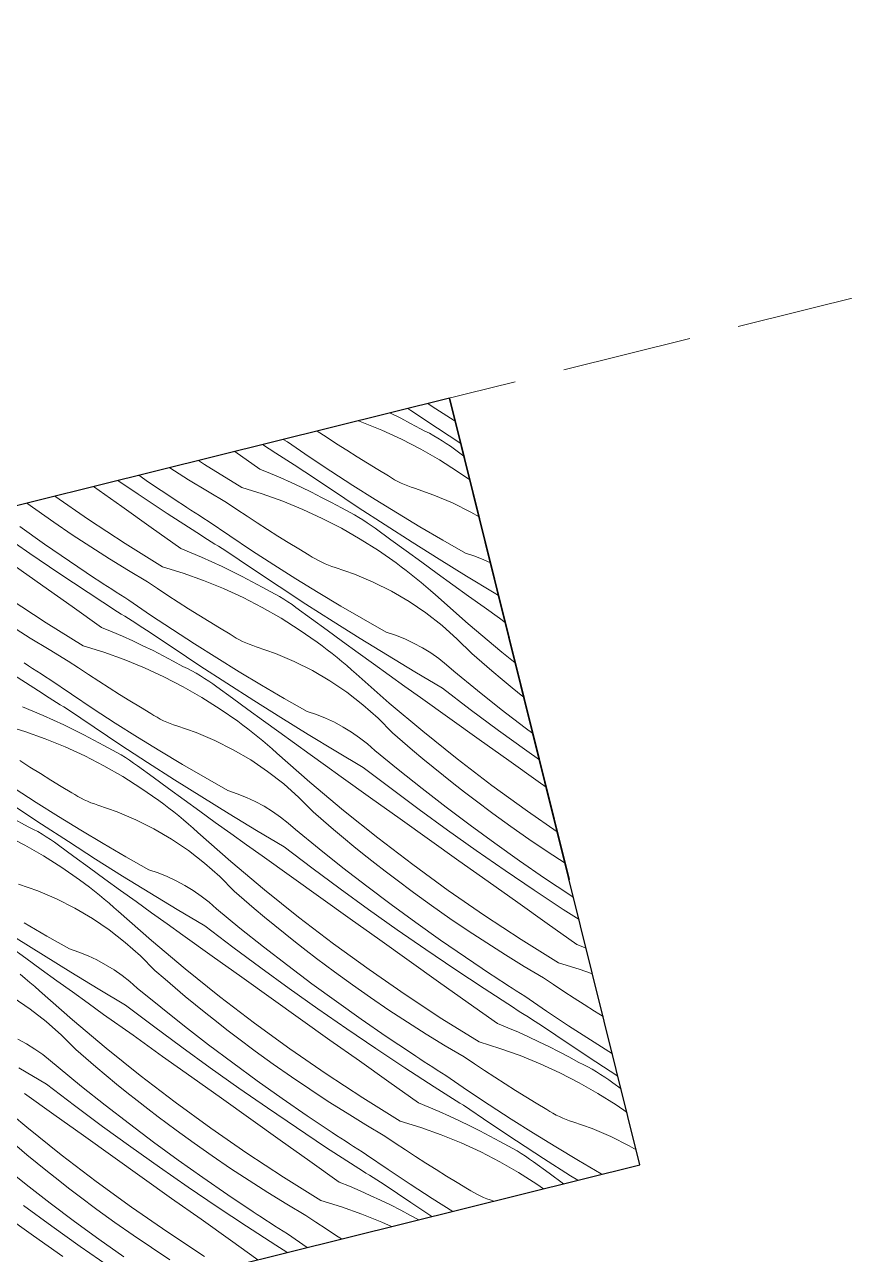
# Model space of a CAD drawing. Header units: millimetres. Extents: x -6376 to 18241, y -2739 to 17970.
# Drawn here: x 7738 to 8631, y 1105 to 2444 of the extents above; entities that cross this region are included whole.
import ezdxf

# ---------------------------------------------------------------- set-up
doc = ezdxf.new("R2010")
doc.units = ezdxf.units.MM
doc.header["$MEASUREMENT"] = 0
doc.linetypes.add('Невидимі', pattern=[195.611112, 141.111112, -54.5])
for name, color, linetype in [('101 Стіни', 7, 'Continuous'), ('102 Колони', 7, 'Continuous'), ('103 Балки', 7, 'Continuous')]:
    doc.layers.add(name, color=color, linetype=linetype)
for name, color, linetype, lineweight, true_color in [('101 Стіни_Ном._пера__1', 18, 'Continuous', 25, 0x040404), ('102 Колони_Ном._пера__1', 18, 'Continuous', 25, 0x040404), ('103 Балки_Ном._пера__38', 253, 'Continuous', 13, 0xa4a4a4), ('Двери ARCHICAD_Ном._пера__102', 252, 'Continuous', 5, 0x898989)]:
    doc.layers.add(name, color=color, linetype=linetype, lineweight=lineweight, true_color=true_color)
doc.layers.add('102 Колони_Ном._пера__3', color=255, linetype='Continuous', lineweight=13)

# ---------------------------------------------------------------- blocks, each defined once
blk = doc.blocks.new('Simple Door Opening_2')
at = {"layer": 'Двери ARCHICAD_Ном._пера__102', "color": 252, "linetype": 'Continuous', "lineweight": 5, "true_color": 0x898989}
blk.add_line((-1675, 0), (-1675, -540), dxfattribs=at)
blk = doc.blocks.new('Стіна_1', base_point=(-6376.2, -1583.9))
at = {"layer": '101 Стіни_Ном._пера__1', "color": 18, "linetype": 'Continuous', "lineweight": 25, "true_color": 0x040404}
blk.add_line((8200.8, 2037.1), (8330.9, 1513.1), dxfattribs=at)
at = {"layer": 'Двери ARCHICAD_Ном._пера__102', "color": 252, "linetype": 'Continuous', "lineweight": 5, "true_color": 0x898989, "zscale": 1000, "rotation": 13.95045549855258}
blk.add_blockref('Simple Door Opening_2', (9826.4, 2441), dxfattribs=at)
blk = doc.blocks.new('*X36')
at = {"layer": '102 Колони_Ном._пера__3', "color": 255, "linetype": 'Continuous', "lineweight": 13}
for p, q in [((8158.5, 2023.7), (8155.3, 2025.9)), ((8187.6, 2004.4), (8158.5, 2023.7)), ((8181.7, 2028.1), (8177, 2031.2)), ((8205.9, 2012.9), (8181.7, 2028.1)), ((8101.5, 2012.5), (8105.3, 2011.1)), ((8105.3, 2011.1), (8127.1, 2002.2)), ((8136.1, 2021.1), (8136.6, 2020.9)), ((8136.6, 2020.9), (8147.6, 2015.3)), ((8147.6, 2015.3), (8158.4, 2009.6)), ((8158.4, 2009.6), (8169.2, 2003.7)), ((8207, 2012.2), (8205.9, 2012.9)), ((8066.5, 1994.8), (8056.6, 2001.3)), ((8077.6, 1987.5), (8066.5, 1994.8)), ((8127.1, 2002.2), (8148.4, 1992.4)), ((8174, 2001.3), (8169.2, 2003.7)), ((8178.8, 1998.8), (8174, 2001.3)), ((8183.5, 1996.2), (8178.8, 1998.8)), ((8188.1, 1993.5), (8183.5, 1996.2)), ((8213, 1987.8), (8187.6, 2004.4)), ((8011.8, 1977), (7997.1, 1986.6)), ((8024.2, 1989.4), (8019.8, 1992.2)), ((8047.8, 1973.3), (8024.2, 1989.4)), ((8088.8, 1980.3), (8077.6, 1987.5)), ((8148.4, 1992.4), (8169.4, 1981.6)), ((8169.4, 1981.6), (8189.8, 1969.9)), ((8192.7, 1990.7), (8188.1, 1993.5)), ((8197.2, 1987.8), (8192.7, 1990.7)), ((8201.7, 1984.7), (8197.2, 1987.8)), ((8206.1, 1981.6), (8201.7, 1984.7)), ((8216.5, 1974), (8206.1, 1981.6)), ((7933.9, 1965), (7927.5, 1969.3)), ((7994.4, 1959.7), (7967.1, 1979.1)), ((8015.7, 1974.5), (8011.8, 1977)), ((8019.7, 1972), (8015.7, 1974.5)), ((8023.6, 1969.5), (8019.7, 1972)), ((8027.6, 1967), (8023.6, 1969.5)), ((8071.6, 1957.5), (8047.8, 1973.3)), ((8100.1, 1973.2), (8088.8, 1980.3)), ((8111.4, 1966.2), (8100.1, 1973.2)), ((8189.8, 1969.9), (8209.6, 1957.4)), ((7896.4, 1961.3), (7896.1, 1961.5)), ((7916.7, 1948.3), (7896.4, 1961.3)), ((7974.5, 1939.7), (7933.9, 1965)), ((7994.4, 1959.7), (8005.8, 1955.1)), ((8005.8, 1955.1), (8017.1, 1950.2)), ((8031.5, 1964.5), (8027.6, 1967)), ((8035.5, 1962), (8031.5, 1964.5)), ((8039.4, 1959.5), (8035.5, 1962)), ((8043.4, 1957), (8039.4, 1959.5)), ((8072.3, 1937.5), (8043.4, 1957)), ((8095.5, 1941.9), (8071.6, 1957.5)), ((8122.8, 1959.3), (8111.4, 1966.2)), ((8134.2, 1952.4), (8122.8, 1959.3)), ((8209.6, 1957.4), (8222.9, 1948.1)), ((7861.7, 1932.6), (7839.8, 1947.5)), ((7873.2, 1945.7), (7862.5, 1953.1)), ((7900.7, 1927.3), (7873.2, 1945.7)), ((7937.3, 1935.7), (7916.7, 1948.3)), ((8017.1, 1950.2), (8028.3, 1945.2)), ((8028.3, 1945.2), (8039.4, 1940)), ((8119.7, 1926.7), (8095.5, 1941.9)), ((8137.5, 1950.3), (8134.2, 1952.4)), ((8141, 1948.3), (8137.5, 1950.3)), ((8144.4, 1946.4), (8141, 1948.3)), ((8148, 1944.7), (8144.4, 1946.4)), ((8151.6, 1943), (8148, 1944.7)), ((8155.2, 1941.5), (8151.6, 1943)), ((8158.9, 1940.2), (8155.2, 1941.5)), ((7807.7, 1905.1), (7771.1, 1930.4)), ((7844.1, 1919.1), (7813.3, 1940.9)), ((7893.5, 1911.6), (7861.7, 1932.6)), ((7958.1, 1923.3), (7937.3, 1935.7)), ((7974.5, 1939.7), (7996.9, 1932.8)), ((7996.9, 1932.8), (8019.1, 1924.9)), ((8039.4, 1940), (8050.4, 1934.6)), ((8050.4, 1934.6), (8061.4, 1929.1)), ((8061.4, 1929.1), (8072.2, 1923.4)), ((8101.4, 1918.2), (8072.3, 1937.5)), ((8162.7, 1938.9), (8158.9, 1940.2)), ((8183.6, 1931.6), (8162.7, 1938.9)), ((8204, 1923), (8183.6, 1931.6)), ((7750.2, 1915.7), (7740.4, 1922.8)), ((7770, 1901.9), (7750.2, 1915.7)), ((7876.1, 1896.3), (7844.1, 1919.1)), ((7905.3, 1924.3), (7900.7, 1927.3)), ((7909.9, 1921.2), (7905.3, 1924.3)), ((7914.6, 1918.2), (7909.9, 1921.2)), ((7919.2, 1915.2), (7914.6, 1918.2)), ((7923.9, 1912.2), (7919.2, 1915.2)), ((7969.1, 1915.9), (7958.1, 1923.3)), ((7980.3, 1908.6), (7969.1, 1915.9)), ((8019.1, 1924.9), (8040.9, 1916)), ((8040.9, 1916), (8062.2, 1906.2)), ((8072.2, 1923.4), (8083, 1917.5)), ((8087.8, 1915.1), (8083, 1917.5)), ((8092.6, 1912.6), (8087.8, 1915.1)), ((8130.7, 1899.1), (8101.4, 1918.2)), ((8144, 1911.7), (8119.7, 1926.7)), ((8223.9, 1913), (8204, 1923)), ((7790, 1888.3), (7770, 1901.9)), ((7847.7, 1878.8), (7807.7, 1905.1)), ((7925.6, 1890.8), (7893.5, 1911.6)), ((7928.6, 1909.2), (7923.9, 1912.2)), ((7933.3, 1906.2), (7928.6, 1909.2)), ((7937.9, 1903.2), (7933.3, 1906.2)), ((7961.6, 1887.1), (7937.9, 1903.2)), ((7991.4, 1901.3), (7980.3, 1908.6)), ((8002.6, 1894.1), (7991.4, 1901.3)), ((8062.2, 1906.2), (8083.1, 1895.4)), ((8097.3, 1910), (8092.6, 1912.6)), ((8101.9, 1907.3), (8097.3, 1910)), ((8106.5, 1904.5), (8101.9, 1907.3)), ((8111, 1901.5), (8106.5, 1904.5)), ((8115.5, 1898.5), (8111, 1901.5)), ((8168.6, 1897), (8144, 1911.7)), ((8232.9, 1907.7), (8223.9, 1913)), ((7743.9, 1867.8), (7712.6, 1889.6)), ((7759.8, 1878.3), (7732.8, 1897.4)), ((7810.1, 1875.1), (7790, 1888.3)), ((7908.2, 1873.5), (7876.1, 1896.3)), ((7929.5, 1888.3), (7925.6, 1890.8)), ((7933.4, 1885.8), (7929.5, 1888.3)), ((8013.9, 1887), (8002.6, 1894.1)), ((8083.1, 1895.4), (8103.6, 1883.7)), ((8119.8, 1895.4), (8115.5, 1898.5)), ((8136.7, 1883), (8119.8, 1895.4)), ((8160.1, 1880.3), (8130.7, 1899.1)), ((8193.3, 1882.6), (8168.6, 1897)), ((7787, 1859.5), (7759.8, 1878.3)), ((7830.5, 1862.1), (7810.1, 1875.1)), ((7888.3, 1853.5), (7847.7, 1878.8)), ((7937.4, 1883.3), (7933.4, 1885.8)), ((7941.3, 1880.8), (7937.4, 1883.3)), ((7945.3, 1878.3), (7941.3, 1880.8)), ((7949.3, 1875.8), (7945.3, 1878.3)), ((7953.2, 1873.3), (7949.3, 1875.8)), ((7985.3, 1871.3), (7961.6, 1887.1)), ((8025.2, 1880), (8013.9, 1887)), ((8036.6, 1873.1), (8025.2, 1880)), ((8103.6, 1883.7), (8123.4, 1871.1)), ((8153.6, 1870.7), (8136.7, 1883)), ((8189.6, 1861.7), (8160.1, 1880.3)), ((8218.1, 1868.5), (8193.3, 1882.6)), ((7775.5, 1846.4), (7743.9, 1867.8)), ((7851.1, 1849.5), (7830.5, 1862.1)), ((7908.2, 1873.5), (7919.6, 1868.8)), ((7919.6, 1868.8), (7930.9, 1864)), ((7930.9, 1864), (7942.1, 1859)), ((7957.2, 1870.8), (7953.2, 1873.3)), ((7986.1, 1851.3), (7957.2, 1870.8)), ((8009.3, 1855.7), (7985.3, 1871.3)), ((8048, 1866.2), (8036.6, 1873.1)), ((8051.3, 1864.1), (8048, 1866.2)), ((8054.7, 1862.1), (8051.3, 1864.1)), ((8058.2, 1860.2), (8054.7, 1862.1)), ((8123.4, 1871.1), (8142.7, 1857.7)), ((8170.5, 1858.4), (8153.6, 1870.7)), ((8219.3, 1843.4), (8189.6, 1861.7)), ((8228.3, 1865.1), (8218.1, 1868.5)), ((8238.2, 1861.1), (8228.3, 1865.1)), ((8245.3, 1857.8), (8238.2, 1861.1)), ((7757.9, 1832.8), (7725.8, 1855.6)), ((7814.4, 1841.1), (7787, 1859.5)), ((7871.9, 1837.1), (7851.1, 1849.5)), ((7888.3, 1853.5), (7910.7, 1846.6)), ((7942.1, 1859), (7953.2, 1853.8)), ((7953.2, 1853.8), (7964.2, 1848.4)), ((7964.2, 1848.4), (7975.1, 1842.9)), ((8015.2, 1832), (7986.1, 1851.3)), ((8033.5, 1840.5), (8009.3, 1855.7)), ((8061.8, 1858.4), (8058.2, 1860.2)), ((8065.3, 1856.8), (8061.8, 1858.4)), ((8069, 1855.3), (8065.3, 1856.8)), ((8072.7, 1853.9), (8069, 1855.3)), ((8076.4, 1852.7), (8072.7, 1853.9)), ((8097.4, 1845.4), (8076.4, 1852.7)), ((8148.2, 1853.6), (8142.7, 1857.7)), ((8153.7, 1849.4), (8148.2, 1853.6)), ((8159.1, 1845.2), (8153.7, 1849.4)), ((8187.4, 1846.2), (8170.5, 1858.4)), ((7807.3, 1825.4), (7775.5, 1846.4)), ((7819.1, 1838.1), (7814.4, 1841.1)), ((7823.7, 1835), (7819.1, 1838.1)), ((7828.4, 1832), (7823.7, 1835)), ((7882.9, 1829.7), (7871.9, 1837.1)), ((7910.7, 1846.6), (7932.9, 1838.7)), ((7932.9, 1838.7), (7954.7, 1829.8)), ((7975.1, 1842.9), (7986, 1837.2)), ((7986, 1837.2), (7996.7, 1831.2)), ((8057.8, 1825.5), (8033.5, 1840.5)), ((8117.8, 1836.8), (8097.4, 1845.4)), ((8137.6, 1826.8), (8117.8, 1836.8)), ((8164.5, 1840.9), (8159.1, 1845.2)), ((8169.8, 1836.5), (8164.5, 1840.9)), ((8175, 1832.1), (8169.8, 1836.5)), ((8204.3, 1833.9), (8187.4, 1846.2)), ((8249.2, 1825.3), (8219.3, 1843.4)), ((7789.9, 1810.1), (7757.9, 1832.8)), ((7839.3, 1804.6), (7807.3, 1825.4)), ((7833, 1829), (7828.4, 1832)), ((7837.7, 1826), (7833, 1829)), ((7842.4, 1823), (7837.7, 1826)), ((7847.1, 1820), (7842.4, 1823)), ((7894, 1822.4), (7882.9, 1829.7)), ((7905.2, 1815.1), (7894, 1822.4)), ((7954.7, 1829.8), (7976, 1820)), ((8001.6, 1828.9), (7996.7, 1831.2)), ((8006.3, 1826.4), (8001.6, 1828.9)), ((8011.1, 1823.8), (8006.3, 1826.4)), ((8015.7, 1821.1), (8011.1, 1823.8)), ((8044.4, 1812.9), (8015.2, 1832)), ((8020.3, 1818.3), (8015.7, 1821.1)), ((8082.4, 1810.8), (8057.8, 1825.5)), ((8156.8, 1815.6), (8137.6, 1826.8)), ((8180.2, 1827.6), (8175, 1832.1)), ((8185.4, 1823), (8180.2, 1827.6)), ((8221.2, 1791.4), (8185.4, 1823)), ((8221.3, 1821.7), (8204.3, 1833.9)), ((8238.3, 1809.5), (8221.3, 1821.7)), ((8254.1, 1822.3), (8249.2, 1825.3)), ((7761.5, 1792.6), (7721.5, 1818.9)), ((7822, 1787.3), (7789.9, 1810.1)), ((7851.7, 1817), (7847.1, 1820)), ((7875.3, 1800.9), (7851.7, 1817)), ((7916.4, 1807.9), (7905.2, 1815.1)), ((7927.7, 1800.8), (7916.4, 1807.9)), ((7976, 1820), (7996.9, 1809.2)), ((7996.9, 1809.2), (8017.3, 1797.5)), ((8024.8, 1815.3), (8020.3, 1818.3)), ((8029.3, 1812.3), (8024.8, 1815.3)), ((8033.6, 1809.2), (8029.3, 1812.3)), ((8050.5, 1796.8), (8033.6, 1809.2)), ((8073.9, 1794.1), (8044.4, 1812.9)), ((8107, 1796.4), (8082.4, 1810.8)), ((8175.1, 1803.2), (8156.8, 1815.6)), ((8255.3, 1797.4), (8238.3, 1809.5)), ((7843.3, 1802.1), (7839.3, 1804.6)), ((7847.2, 1799.6), (7843.3, 1802.1)), ((7851.2, 1797.1), (7847.2, 1799.6)), ((7855.1, 1794.6), (7851.2, 1797.1)), ((7859.1, 1792.1), (7855.1, 1794.6)), ((7899.1, 1785.1), (7875.3, 1800.9)), ((7939, 1793.8), (7927.7, 1800.8)), ((8017.3, 1797.5), (8037.2, 1784.9)), ((8067.4, 1784.5), (8050.5, 1796.8)), ((8103.4, 1775.5), (8073.9, 1794.1)), ((8131.9, 1782.3), (8107, 1796.4)), ((8192.7, 1789.5), (8175.1, 1803.2)), ((8261.4, 1793), (8255.3, 1797.4)), ((7744.3, 1775.9), (7723.9, 1788.8)), ((7802, 1767.3), (7761.5, 1792.6)), ((7822, 1787.3), (7833.4, 1782.6)), ((7833.4, 1782.6), (7844.6, 1777.8)), ((7863, 1789.6), (7859.1, 1792.1)), ((7867, 1787.1), (7863, 1789.6)), ((7871, 1784.6), (7867, 1787.1)), ((7899.9, 1765.1), (7871, 1784.6)), ((7923.1, 1769.5), (7899.1, 1785.1)), ((7950.4, 1786.9), (7939, 1793.8)), ((7961.8, 1780), (7950.4, 1786.9)), ((8037.2, 1784.9), (8056.5, 1771.5)), ((8084.3, 1772.2), (8067.4, 1784.5)), ((8142.1, 1778.9), (8131.9, 1782.3)), ((8209.2, 1774.8), (8192.7, 1789.5)), ((8257.8, 1760.6), (8221.2, 1791.4)), ((7764.9, 1763.3), (7744.3, 1775.9)), ((7802, 1767.3), (7824.5, 1760.4)), ((7844.6, 1777.8), (7855.8, 1772.8)), ((7855.8, 1772.8), (7867, 1767.6)), ((7867, 1767.6), (7878, 1762.2)), ((7947.3, 1754.3), (7923.1, 1769.5)), ((7965.1, 1777.9), (7961.8, 1780)), ((7968.5, 1775.9), (7965.1, 1777.9)), ((7972, 1774), (7968.5, 1775.9)), ((7975.5, 1772.2), (7972, 1774)), ((7979.1, 1770.6), (7975.5, 1772.2)), ((7982.8, 1769.1), (7979.1, 1770.6)), ((7986.5, 1767.7), (7982.8, 1769.1)), ((7990.2, 1766.5), (7986.5, 1767.7)), ((8062, 1767.4), (8056.5, 1771.5)), ((8067.5, 1763.2), (8062, 1767.4)), ((8101.2, 1760), (8084.3, 1772.2)), ((8133.1, 1757.2), (8103.4, 1775.5)), ((8152, 1774.9), (8142.1, 1778.9)), ((8161.7, 1770.4), (8152, 1774.9)), ((8171.2, 1765.3), (8161.7, 1770.4)), ((8224.9, 1759.1), (8209.2, 1774.8)), ((7785.7, 1750.9), (7764.9, 1763.3)), ((7824.5, 1760.4), (7846.7, 1752.5)), ((7878, 1762.2), (7888.9, 1756.7)), ((7888.9, 1756.7), (7899.8, 1750.9)), ((7929, 1745.7), (7899.9, 1765.1)), ((7971.6, 1739.3), (7947.3, 1754.3)), ((8011.2, 1759.2), (7990.2, 1766.5)), ((8031.6, 1750.5), (8011.2, 1759.2)), ((8072.9, 1759), (8067.5, 1763.2)), ((8078.3, 1754.7), (8072.9, 1759)), ((8083.6, 1750.3), (8078.3, 1754.7)), ((8118.1, 1747.7), (8101.2, 1760)), ((8163, 1739.1), (8133.1, 1757.2)), ((8180.3, 1759.7), (8171.2, 1765.3)), ((8189.1, 1753.5), (8180.3, 1759.7)), ((8235.8, 1749.5), (8224.9, 1759.1)), ((8272.3, 1749), (8257.8, 1760.6)), ((7742.2, 1745.8), (7737.5, 1748.8)), ((7746.8, 1742.8), (7742.2, 1745.8)), ((7751.5, 1739.8), (7746.8, 1742.8)), ((7796.7, 1743.5), (7785.7, 1750.9)), ((7807.8, 1736.2), (7796.7, 1743.5)), ((7846.7, 1752.5), (7868.5, 1743.6)), ((7868.5, 1743.6), (7889.8, 1733.8)), ((7899.8, 1750.9), (7910.5, 1745)), ((7915.4, 1742.7), (7910.5, 1745)), ((7920.1, 1740.2), (7915.4, 1742.7)), ((7958.2, 1726.7), (7929, 1745.7)), ((8051.4, 1740.6), (8031.6, 1750.5)), ((8070.6, 1729.4), (8051.4, 1740.6)), ((8088.8, 1745.9), (8083.6, 1750.3)), ((8094, 1741.4), (8088.8, 1745.9)), ((8099.1, 1736.8), (8094, 1741.4)), ((8135.1, 1735.5), (8118.1, 1747.7)), ((8197.6, 1746.9), (8189.1, 1753.5)), ((8205.6, 1739.8), (8197.6, 1746.9)), ((8246.8, 1740.1), (8235.8, 1749.5)), ((7753.1, 1718.4), (7721.1, 1739.1)), ((7756.2, 1736.8), (7751.5, 1739.8)), ((7760.8, 1733.8), (7756.2, 1736.8)), ((7765.5, 1730.8), (7760.8, 1733.8)), ((7789.1, 1714.7), (7765.5, 1730.8)), ((7819, 1728.9), (7807.8, 1736.2)), ((7830.2, 1721.7), (7819, 1728.9)), ((7889.8, 1733.8), (7910.7, 1723)), ((7924.8, 1737.6), (7920.1, 1740.2)), ((7929.5, 1734.9), (7924.8, 1737.6)), ((7934.1, 1732), (7929.5, 1734.9)), ((7938.6, 1729.1), (7934.1, 1732)), ((7943, 1726.1), (7938.6, 1729.1)), ((7996.1, 1724.6), (7971.6, 1739.3)), ((8088.9, 1716.9), (8070.6, 1729.4)), ((8135, 1705.2), (8099.1, 1736.8)), ((8152.1, 1723.3), (8135.1, 1735.5)), ((8193, 1721.2), (8163, 1739.1)), ((8231.2, 1718.9), (8205.6, 1739.8)), ((8257.9, 1730.8), (8246.8, 1740.1)), ((8269.1, 1721.6), (8257.9, 1730.8)), ((7757.1, 1715.9), (7753.1, 1718.4)), ((7761, 1713.4), (7757.1, 1715.9)), ((7812.9, 1698.9), (7789.1, 1714.7)), ((7841.5, 1714.6), (7830.2, 1721.7)), ((7852.8, 1707.6), (7841.5, 1714.6)), ((7910.7, 1723), (7931.1, 1711.3)), ((7947.4, 1723), (7943, 1726.1)), ((7964.3, 1710.6), (7947.4, 1723)), ((7987.6, 1707.9), (7958.2, 1726.7)), ((8020.8, 1710.2), (7996.1, 1724.6)), ((8106.4, 1703.3), (8088.9, 1716.9)), ((8169, 1711.2), (8152.1, 1723.3)), ((8223.4, 1698.2), (8193, 1721.2)), ((8257.1, 1698.3), (8231.2, 1718.9)), ((8280.4, 1712.4), (8269.1, 1721.6)), ((7735.8, 1701.1), (7747.2, 1696.4)), ((7765, 1710.9), (7761, 1713.4)), ((7768.9, 1708.4), (7765, 1710.9)), ((7772.9, 1705.9), (7768.9, 1708.4)), ((7776.8, 1703.4), (7772.9, 1705.9)), ((7780.8, 1700.9), (7776.8, 1703.4)), ((7784.8, 1698.4), (7780.8, 1700.9)), ((7864.2, 1700.6), (7852.8, 1707.6)), ((7875.6, 1693.8), (7864.2, 1700.6)), ((7931.1, 1711.3), (7951, 1698.7)), ((7981.2, 1698.3), (7964.3, 1710.6)), ((8017.2, 1689.3), (7987.6, 1707.9)), ((8045.7, 1696.1), (8020.8, 1710.2)), ((8123, 1688.6), (8106.4, 1703.3)), ((8171.6, 1674.4), (8135, 1705.2)), ((8201.1, 1688.3), (8169, 1711.2)), ((8281.7, 1711.4), (8280.4, 1712.4)), ((7747.2, 1696.4), (7758.4, 1691.6)), ((7758.4, 1691.6), (7769.6, 1686.6)), ((7813.7, 1678.8), (7784.8, 1698.4)), ((7836.9, 1683.3), (7812.9, 1698.9)), ((7878.9, 1691.7), (7875.6, 1693.8)), ((7882.3, 1689.7), (7878.9, 1691.7)), ((7885.8, 1687.8), (7882.3, 1689.7)), ((7889.3, 1686), (7885.8, 1687.8)), ((7951, 1698.7), (7970.3, 1685.3)), ((7998.1, 1686), (7981.2, 1698.3)), ((8046.9, 1670.9), (8017.2, 1689.3)), ((8055.9, 1692.7), (8045.7, 1696.1)), ((8065.8, 1688.7), (8055.9, 1692.7)), ((8075.5, 1684.2), (8065.8, 1688.7)), ((8138.6, 1672.9), (8123, 1688.6)), ((8233.1, 1665.5), (8201.1, 1688.3)), ((8254, 1675.4), (8223.4, 1698.2)), ((8283.2, 1678.1), (8257.1, 1698.3)), ((7715.8, 1681.1), (7738.3, 1674.2)), ((7738.3, 1674.2), (7760.5, 1666.3)), ((7769.6, 1686.6), (7780.8, 1681.4)), ((7780.8, 1681.4), (7791.8, 1676)), ((7791.8, 1676), (7802.7, 1670.5)), ((7842.8, 1659.5), (7813.7, 1678.8)), ((7861.1, 1668), (7836.9, 1683.3)), ((7892.9, 1684.4), (7889.3, 1686)), ((7896.6, 1682.9), (7892.9, 1684.4)), ((7900.3, 1681.5), (7896.6, 1682.9)), ((7904, 1680.3), (7900.3, 1681.5)), ((7925, 1673), (7904, 1680.3)), ((7975.8, 1681.2), (7970.3, 1685.3)), ((7981.3, 1677), (7975.8, 1681.2)), ((7986.7, 1672.8), (7981.3, 1677)), ((8015, 1673.7), (7998.1, 1686)), ((8031.9, 1661.5), (8015, 1673.7)), ((8085, 1679.1), (8075.5, 1684.2)), ((8094.1, 1673.5), (8085, 1679.1)), ((8102.9, 1667.3), (8094.1, 1673.5)), ((8208.9, 1644.5), (8171.6, 1674.4)), ((8284.9, 1653), (8254, 1675.4)), ((8291.5, 1671.9), (8283.2, 1678.1)), ((7760.5, 1666.3), (7782.2, 1657.4)), ((7802.7, 1670.5), (7813.6, 1664.7)), ((7813.6, 1664.7), (7824.3, 1658.8)), ((7885.4, 1653.1), (7861.1, 1668)), ((7945.4, 1664.3), (7925, 1673)), ((7965.2, 1654.4), (7945.4, 1664.3)), ((7992.1, 1668.5), (7986.7, 1672.8)), ((7997.4, 1664.1), (7992.1, 1668.5)), ((8002.6, 1659.7), (7997.4, 1664.1)), ((8048.9, 1649.3), (8031.9, 1661.5)), ((8076.8, 1652.9), (8046.9, 1670.9)), ((8111.4, 1660.7), (8102.9, 1667.3)), ((8119.4, 1653.6), (8111.4, 1660.7)), ((8149.6, 1663.3), (8138.6, 1672.9)), ((8160.6, 1653.9), (8149.6, 1663.3)), ((8265.2, 1642.6), (8233.1, 1665.5)), ((7782.2, 1657.4), (7803.6, 1647.6)), ((7803.6, 1647.6), (7824.5, 1636.8)), ((7829.2, 1656.4), (7824.3, 1658.8)), ((7833.9, 1654), (7829.2, 1656.4)), ((7838.6, 1651.4), (7833.9, 1654)), ((7843.3, 1648.7), (7838.6, 1651.4)), ((7872, 1640.5), (7842.8, 1659.5)), ((7847.9, 1645.8), (7843.3, 1648.7)), ((7909.9, 1638.4), (7885.4, 1653.1)), ((7984.4, 1643.2), (7965.2, 1654.4)), ((8007.8, 1655.2), (8002.6, 1659.7)), ((8012.9, 1650.6), (8007.8, 1655.2)), ((8048.8, 1619), (8012.9, 1650.6)), ((8065.8, 1637.1), (8048.9, 1649.3)), ((8106.8, 1635), (8076.8, 1652.9)), ((8145, 1632.7), (8119.4, 1653.6)), ((8171.7, 1644.6), (8160.6, 1653.9)), ((8298.6, 1643.3), (8284.9, 1653)), ((7744, 1635.5), (7732.8, 1642.7)), ((7755.3, 1628.4), (7744, 1635.5)), ((7824.5, 1636.8), (7844.9, 1625.1)), ((7852.4, 1642.9), (7847.9, 1645.8)), ((7856.8, 1639.9), (7852.4, 1642.9)), ((7861.2, 1636.8), (7856.8, 1639.9)), ((7878.1, 1624.4), (7861.2, 1636.8)), ((7901.4, 1621.7), (7872, 1640.5)), ((7934.6, 1624), (7909.9, 1638.4)), ((8002.7, 1630.7), (7984.4, 1643.2)), ((8082.8, 1625), (8065.8, 1637.1)), ((8137.2, 1612), (8106.8, 1635)), ((8182.9, 1635.3), (8171.7, 1644.6)), ((8194.2, 1626.2), (8182.9, 1635.3)), ((8246.9, 1615.5), (8208.9, 1644.5)), ((8297.2, 1619.8), (8265.2, 1642.6)), ((7766.6, 1621.4), (7755.3, 1628.4)), ((7778, 1614.4), (7766.6, 1621.4)), ((7844.9, 1625.1), (7864.8, 1612.5)), ((7894.9, 1612.1), (7878.1, 1624.4)), ((7931, 1603.1), (7901.4, 1621.7)), ((7959.5, 1609.9), (7934.6, 1624)), ((8020.2, 1617.1), (8002.7, 1630.7)), ((8114.9, 1602.1), (8082.8, 1625)), ((8170.9, 1612.1), (8145, 1632.7)), ((8205.6, 1617.2), (8194.2, 1626.2)), ((8306, 1613.6), (8297.2, 1619.8)), ((7750.7, 1597.1), (7726.7, 1612.6)), ((7789.4, 1607.6), (7778, 1614.4)), ((7792.7, 1605.5), (7789.4, 1607.6)), ((7864.8, 1612.5), (7884.1, 1599.1)), ((7911.8, 1599.8), (7894.9, 1612.1)), ((7969.6, 1606.5), (7959.5, 1609.9)), ((7979.6, 1602.5), (7969.6, 1606.5)), ((8036.8, 1602.4), (8020.2, 1617.1)), ((8085.4, 1588.2), (8048.8, 1619)), ((8167.8, 1589.2), (8137.2, 1612)), ((8197, 1591.9), (8170.9, 1612.1)), ((8217, 1608.3), (8205.6, 1617.2)), ((8228.5, 1599.5), (8217, 1608.3)), ((8285.6, 1587.4), (8246.9, 1615.5)), ((7774.9, 1581.8), (7750.7, 1597.1)), ((7796.1, 1603.5), (7792.7, 1605.5)), ((7799.6, 1601.6), (7796.1, 1603.5)), ((7803.1, 1599.8), (7799.6, 1601.6)), ((7806.7, 1598.2), (7803.1, 1599.8)), ((7810.4, 1596.7), (7806.7, 1598.2)), ((7814.1, 1595.3), (7810.4, 1596.7)), ((7817.8, 1594.1), (7814.1, 1595.3)), ((7838.8, 1586.8), (7817.8, 1594.1)), ((7889.6, 1595), (7884.1, 1599.1)), ((7895.1, 1590.8), (7889.6, 1595)), ((7928.8, 1587.5), (7911.8, 1599.8)), ((7960.7, 1584.7), (7931, 1603.1)), ((7989.3, 1597.9), (7979.6, 1602.5)), ((7998.8, 1592.9), (7989.3, 1597.9)), ((8052.4, 1586.6), (8036.8, 1602.4)), ((8146.9, 1579.3), (8114.9, 1602.1)), ((8247.9, 1585), (8228.5, 1599.5)), ((7756.6, 1573.3), (7727.5, 1592.6)), ((7799.2, 1566.9), (7774.9, 1581.8)), ((7859.2, 1578.1), (7838.8, 1586.8)), ((7900.5, 1586.6), (7895.1, 1590.8)), ((7905.9, 1582.3), (7900.5, 1586.6)), ((7911.2, 1577.9), (7905.9, 1582.3)), ((7945.7, 1575.3), (7928.8, 1587.5)), ((7990.6, 1566.6), (7960.7, 1584.7)), ((8007.9, 1587.2), (7998.8, 1592.9)), ((8016.7, 1581.1), (8007.9, 1587.2)), ((8025.1, 1574.5), (8016.7, 1581.1)), ((8063.4, 1577.1), (8052.4, 1586.6)), ((8122.7, 1558.3), (8085.4, 1588.2)), ((8198.7, 1566.8), (8167.8, 1589.2)), ((8223.4, 1572.1), (8197, 1591.9)), ((8267.5, 1570.9), (8247.9, 1585)), ((8318, 1565), (8285.6, 1587.4)), ((7727.4, 1578.5), (7738.1, 1572.6)), ((7742.9, 1570.2), (7738.1, 1572.6)), ((7747.7, 1567.7), (7742.9, 1570.2)), ((7752.4, 1565.2), (7747.7, 1567.7)), ((7785.8, 1554.3), (7756.6, 1573.3)), ((7823.7, 1552.2), (7799.2, 1566.9)), ((7879, 1568.2), (7859.2, 1578.1)), ((7898.1, 1557), (7879, 1568.2)), ((7916.4, 1573.5), (7911.2, 1577.9)), ((7921.6, 1569), (7916.4, 1573.5)), ((7926.7, 1564.4), (7921.6, 1569)), ((7962.7, 1563.1), (7945.7, 1575.3)), ((8020.6, 1548.8), (7990.6, 1566.6)), ((8033.2, 1567.4), (8025.1, 1574.5)), ((8058.8, 1546.5), (8033.2, 1567.4)), ((8074.4, 1567.7), (8063.4, 1577.1)), ((8085.5, 1558.4), (8074.4, 1567.7)), ((8178.9, 1556.4), (8146.9, 1579.3)), ((8229.8, 1544.7), (8198.7, 1566.8)), ((8250.1, 1552.6), (8223.4, 1572.1)), ((8287.2, 1557), (8267.5, 1570.9)), ((7717.4, 1561.3), (7738.3, 1550.6)), ((7757.1, 1562.4), (7752.4, 1565.2)), ((7761.7, 1559.6), (7757.1, 1562.4)), ((7766.2, 1556.7), (7761.7, 1559.6)), ((7770.6, 1553.7), (7766.2, 1556.7)), ((7775, 1550.5), (7770.6, 1553.7)), ((7815.2, 1535.4), (7785.8, 1554.3)), ((7916.5, 1544.5), (7898.1, 1557)), ((7962.6, 1532.8), (7926.7, 1564.4)), ((7979.6, 1550.9), (7962.7, 1563.1)), ((8096.7, 1549.1), (8085.5, 1558.4)), ((8160.7, 1529.3), (8122.7, 1558.3)), ((8211, 1533.6), (8178.9, 1556.4)), ((8307.2, 1543.5), (8287.2, 1557)), ((7738.3, 1550.6), (7758.7, 1538.9)), ((7791.9, 1538.2), (7775, 1550.5)), ((7848.4, 1537.8), (7823.7, 1552.2)), ((7934, 1530.9), (7916.5, 1544.5)), ((7996.6, 1538.8), (7979.6, 1550.9)), ((8051, 1525.7), (8020.6, 1548.8)), ((8084.6, 1525.9), (8058.8, 1546.5)), ((8108, 1540), (8096.7, 1549.1)), ((8119.4, 1531), (8108, 1540)), ((8261.2, 1523), (8229.8, 1544.7)), ((8277, 1533.4), (8250.1, 1552.6)), ((8326.6, 1530.8), (8307.2, 1543.5)), ((7758.7, 1538.9), (7778.6, 1526.3)), ((7778.6, 1526.3), (7797.9, 1512.9)), ((7808.7, 1525.9), (7791.9, 1538.2)), ((7844.8, 1516.9), (7815.2, 1535.4)), ((7873.3, 1523.7), (7848.4, 1537.8)), ((7950.6, 1516.2), (7934, 1530.9)), ((7999.2, 1502), (7962.6, 1532.8)), ((8028.7, 1515.9), (7996.6, 1538.8)), ((8130.8, 1522.1), (8119.4, 1531)), ((8199.4, 1501.2), (8160.7, 1529.3)), ((8243, 1510.8), (8211, 1533.6)), ((8304.2, 1514.7), (8277, 1533.4)), ((7803.4, 1508.8), (7797.9, 1512.9)), ((7825.6, 1513.6), (7808.7, 1525.9)), ((7842.6, 1501.3), (7825.6, 1513.6)), ((7874.5, 1498.5), (7844.8, 1516.9)), ((7883.4, 1520.3), (7873.3, 1523.7)), ((7893.4, 1516.3), (7883.4, 1520.3)), ((7903.1, 1511.7), (7893.4, 1516.3)), ((7966.2, 1500.4), (7950.6, 1516.2)), ((8060.7, 1493.1), (8028.7, 1515.9)), ((8081.6, 1503), (8051, 1525.7)), ((8110.8, 1505.7), (8084.6, 1525.9)), ((8142.3, 1513.3), (8130.8, 1522.1)), ((8161.7, 1498.8), (8142.3, 1513.3)), ((8292.8, 1501.6), (8261.2, 1523)), ((8331.7, 1496.3), (8304.2, 1514.7)), ((7752.6, 1500.6), (7731.6, 1507.9)), ((7773, 1491.9), (7752.6, 1500.6)), ((7808.9, 1504.6), (7803.4, 1508.8)), ((7814.3, 1500.4), (7808.9, 1504.6)), ((7819.6, 1496.1), (7814.3, 1500.4)), ((7859.5, 1489.1), (7842.6, 1501.3)), ((7912.6, 1506.6), (7903.1, 1511.7)), ((7921.7, 1501), (7912.6, 1506.6)), ((7930.5, 1494.9), (7921.7, 1501)), ((7977.2, 1490.9), (7966.2, 1500.4)), ((8036.5, 1472.1), (7999.2, 1502)), ((8112.5, 1480.6), (8081.6, 1503)), ((8137.2, 1485.9), (8110.8, 1505.7)), ((8238.8, 1474), (8199.4, 1501.2)), ((8275.1, 1488), (8243, 1510.8)), ((8324.6, 1480.5), (8292.8, 1501.6)), ((7792.8, 1482), (7773, 1491.9)), ((7824.9, 1491.7), (7819.6, 1496.1)), ((7830.2, 1487.3), (7824.9, 1491.7)), ((7835.4, 1482.8), (7830.2, 1487.3)), ((7876.4, 1476.9), (7859.5, 1489.1)), ((7904.3, 1480.4), (7874.5, 1498.5)), ((7938.9, 1488.3), (7930.5, 1494.9)), ((7947, 1481.2), (7938.9, 1488.3)), ((7988.2, 1481.5), (7977.2, 1490.9)), ((8092.7, 1470.2), (8060.7, 1493.1)), ((8181.2, 1484.7), (8161.7, 1498.8)), ((8307.2, 1465.2), (8275.1, 1488)), ((8335.8, 1493.6), (8331.7, 1496.3)), ((7811.9, 1470.7), (7792.8, 1482)), ((7840.5, 1478.2), (7835.4, 1482.8)), ((7876.4, 1446.6), (7840.5, 1478.2)), ((7893.4, 1464.7), (7876.4, 1476.9)), ((7934.4, 1462.6), (7904.3, 1480.4)), ((7972.6, 1460.3), (7947, 1481.2)), ((7999.3, 1472.2), (7988.2, 1481.5)), ((8143.6, 1458.5), (8112.5, 1480.6)), ((8163.9, 1466.4), (8137.2, 1485.9)), ((8201, 1470.8), (8181.2, 1484.7)), ((8278.7, 1447.8), (8238.8, 1474)), ((8341.8, 1469.4), (8324.6, 1480.5)), ((7762.2, 1451.6), (7737.5, 1466)), ((7830.3, 1458.3), (7811.9, 1470.7)), ((7910.4, 1452.5), (7893.4, 1464.7)), ((7964.8, 1439.5), (7934.4, 1462.6)), ((7998.4, 1439.7), (7972.6, 1460.3)), ((8010.5, 1462.9), (7999.3, 1472.2)), ((8021.8, 1453.8), (8010.5, 1462.9)), ((8074.5, 1443.1), (8036.5, 1472.1)), ((8124.8, 1447.4), (8092.7, 1470.2)), ((8190.8, 1447.2), (8163.9, 1466.4)), ((8221, 1457.3), (8201, 1470.8)), ((8339.3, 1442.4), (8307.2, 1465.2)), ((7758.6, 1430.7), (7729, 1449.2)), ((7787.1, 1437.5), (7762.2, 1451.6)), ((7847.8, 1444.7), (7830.3, 1458.3)), ((7913, 1415.8), (7876.4, 1446.6)), ((7942.4, 1429.7), (7910.4, 1452.5)), ((8033.1, 1444.8), (8021.8, 1453.8)), ((8156.8, 1424.6), (8124.8, 1447.4)), ((8175, 1436.8), (8143.6, 1458.5)), ((8218, 1428.5), (8190.8, 1447.2)), ((8241.2, 1444), (8221, 1457.3)), ((8319.3, 1422.5), (8278.7, 1447.8)), ((7739.4, 1427.4), (7722.5, 1439.7)), ((7797.2, 1434), (7787.1, 1437.5)), ((7807.2, 1430.1), (7797.2, 1434)), ((7864.4, 1430), (7847.8, 1444.7)), ((7995.4, 1416.8), (7964.8, 1439.5)), ((8024.6, 1419.5), (7998.4, 1439.7)), ((8044.6, 1435.9), (8033.1, 1444.8)), ((8056.1, 1427), (8044.6, 1435.9)), ((8113.2, 1415), (8074.5, 1443.1)), ((8206.6, 1415.4), (8175, 1436.8)), ((8261.6, 1431.1), (8241.2, 1444)), ((8339.3, 1442.4), (8349.5, 1438.2)), ((7756.3, 1415.1), (7739.4, 1427.4)), ((7788.3, 1412.3), (7758.6, 1430.7)), ((7816.9, 1425.5), (7807.2, 1430.1)), ((7826.3, 1420.4), (7816.9, 1425.5)), ((7835.5, 1414.8), (7826.3, 1420.4)), ((7880, 1414.2), (7864.4, 1430)), ((7974.5, 1406.8), (7942.4, 1429.7)), ((8051, 1399.6), (8024.6, 1419.5)), ((8075.5, 1412.6), (8056.1, 1427)), ((8188.9, 1401.8), (8156.8, 1424.6)), ((8245.5, 1410.1), (8218, 1428.5)), ((8282.2, 1418.4), (8261.6, 1431.1)), ((8319.3, 1422.5), (8341.8, 1415.6)), ((7738.7, 1405.5), (7733.4, 1409.9)), ((7773.3, 1402.9), (7756.3, 1415.1)), ((7818.1, 1394.2), (7788.3, 1412.3)), ((7844.3, 1408.7), (7835.5, 1414.8)), ((7852.7, 1402.1), (7844.3, 1408.7)), ((7891, 1404.7), (7880, 1414.2)), ((7950.3, 1385.9), (7913, 1415.8)), ((8006.5, 1384), (7974.5, 1406.8)), ((8026.3, 1394.4), (7995.4, 1416.8)), ((8095, 1398.4), (8075.5, 1412.6)), ((8152.6, 1387.8), (8113.2, 1415)), ((8238.4, 1394.3), (8206.6, 1415.4)), ((8250.1, 1407), (8245.5, 1410.1)), ((8254.8, 1404), (8250.1, 1407)), ((8302.9, 1406.1), (8282.2, 1418.4)), ((8314, 1398.7), (8302.9, 1406.1)), ((8341.8, 1415.6), (8356.5, 1410.3)), ((7744, 1401.1), (7738.7, 1405.5)), ((7749.2, 1396.6), (7744, 1401.1)), ((7754.3, 1392), (7749.2, 1396.6)), ((7790.2, 1390.7), (7773.3, 1402.9)), ((7848.1, 1376.4), (7818.1, 1394.2)), ((7860.8, 1395), (7852.7, 1402.1)), ((7886.4, 1374.1), (7860.8, 1395)), ((7902, 1395.3), (7891, 1404.7)), ((7913.1, 1385.9), (7902, 1395.3)), ((8057.4, 1372.3), (8026.3, 1394.4)), ((8077.7, 1380.2), (8051, 1399.6)), ((8114.8, 1384.6), (8095, 1398.4)), ((8221, 1379), (8188.9, 1401.8)), ((8270.4, 1373.6), (8238.4, 1394.3)), ((8259.4, 1401), (8254.8, 1404)), ((8264.1, 1397.9), (8259.4, 1401)), ((8268.8, 1394.9), (8264.1, 1397.9)), ((8273.4, 1391.9), (8268.8, 1394.9)), ((8325.1, 1391.3), (8314, 1398.7)), ((7744.1, 1372.1), (7725.7, 1384.5)), ((7790.2, 1360.4), (7754.3, 1392)), ((7807.2, 1378.5), (7790.2, 1390.7)), ((7924.3, 1376.7), (7913.1, 1385.9)), ((7988.3, 1356.9), (7950.3, 1385.9)), ((8038.6, 1361.2), (8006.5, 1384)), ((8104.6, 1361), (8077.7, 1380.2)), ((8134.8, 1371), (8114.8, 1384.6)), ((8192.5, 1361.6), (8152.6, 1387.8)), ((8253.1, 1356.2), (8221, 1379)), ((8278.1, 1388.9), (8273.4, 1391.9)), ((8282.8, 1386), (8278.1, 1388.9)), ((8306.4, 1369.8), (8282.8, 1386)), ((8336.3, 1384.1), (8325.1, 1391.3)), ((8347.5, 1376.9), (8336.3, 1384.1)), ((7761.6, 1358.5), (7744.1, 1372.1)), ((7824.2, 1366.3), (7807.2, 1378.5)), ((7856.2, 1343.5), (7824.2, 1366.3)), ((7878.5, 1353.3), (7848.1, 1376.4)), ((7912.2, 1353.5), (7886.4, 1374.1)), ((7935.6, 1367.6), (7924.3, 1376.7)), ((7946.9, 1358.6), (7935.6, 1367.6)), ((8088.8, 1350.6), (8057.4, 1372.3)), ((8155, 1357.8), (8134.8, 1371)), ((8274.3, 1371), (8270.4, 1373.6)), ((8278.3, 1368.5), (8274.3, 1371)), ((8282.2, 1366), (8278.3, 1368.5)), ((8286.2, 1363.5), (8282.2, 1366)), ((8330.2, 1354), (8306.4, 1369.8)), ((8358.7, 1369.8), (8347.5, 1376.9)), ((8368, 1364), (8358.7, 1369.8)), ((7778.2, 1343.8), (7761.6, 1358.5)), ((7826.8, 1329.6), (7790.2, 1360.4)), ((7909.2, 1330.6), (7878.5, 1353.3)), ((7938.4, 1333.3), (7912.2, 1353.5)), ((7958.4, 1349.6), (7946.9, 1358.6)), ((8027, 1328.8), (7988.3, 1356.9)), ((8070.6, 1338.4), (8038.6, 1361.2)), ((8131.8, 1342.3), (8104.6, 1361)), ((8175.4, 1344.8), (8155, 1357.8)), ((8233.1, 1336.3), (8192.5, 1361.6)), ((8253.1, 1356.2), (8264.4, 1351.6)), ((8290.1, 1361), (8286.2, 1363.5)), ((8294.1, 1358.5), (8290.1, 1361)), ((8298.1, 1356), (8294.1, 1358.5)), ((8302, 1353.5), (8298.1, 1356)), ((8331, 1334), (8302, 1353.5)), ((8354.2, 1338.5), (8330.2, 1354)), ((7740.1, 1334.2), (7730.7, 1339.3)), ((7793.8, 1328), (7778.2, 1343.8)), ((7888.3, 1320.6), (7856.2, 1343.5)), ((7969.9, 1340.8), (7958.4, 1349.6)), ((7989.3, 1326.4), (7969.9, 1340.8)), ((8120.4, 1329.2), (8088.8, 1350.6)), ((8159.3, 1323.9), (8131.8, 1342.3)), ((8195.9, 1332.2), (8175.4, 1344.8)), ((8264.4, 1351.6), (8275.7, 1346.8)), ((8275.7, 1346.8), (8286.9, 1341.7)), ((8286.9, 1341.7), (8298, 1336.5)), ((7749.3, 1328.6), (7740.1, 1334.2)), ((7758.1, 1322.5), (7749.3, 1328.6)), ((7804.7, 1318.5), (7793.8, 1328)), ((7864.1, 1299.7), (7826.8, 1329.6)), ((7940.1, 1308.2), (7909.2, 1330.6)), ((7964.8, 1313.4), (7938.4, 1333.3)), ((8008.8, 1312.2), (7989.3, 1326.4)), ((8066.3, 1301.6), (8027, 1328.8)), ((8102.7, 1315.6), (8070.6, 1338.4)), ((8152.2, 1308.1), (8120.4, 1329.2)), ((8216.7, 1319.9), (8195.9, 1332.2)), ((8233.1, 1336.3), (8255.6, 1329.3)), ((8255.6, 1329.3), (8277.7, 1321.4)), ((8298, 1336.5), (8309, 1331.2)), ((8309, 1331.2), (8320, 1325.6)), ((8320, 1325.6), (8330.8, 1319.9)), ((8360, 1314.7), (8331, 1334)), ((8378.1, 1323.4), (8354.2, 1338.5)), ((7766.5, 1315.9), (7758.1, 1322.5)), ((7774.6, 1308.8), (7766.5, 1315.9)), ((7815.8, 1309.1), (7804.7, 1318.5)), ((7920.3, 1297.8), (7888.3, 1320.6)), ((7991.5, 1293.9), (7964.8, 1313.4)), ((8028.6, 1298.4), (8008.8, 1312.2)), ((8134.8, 1292.8), (8102.7, 1315.6)), ((8163.9, 1320.8), (8159.3, 1323.9)), ((8168.6, 1317.8), (8163.9, 1320.8)), ((8173.2, 1314.7), (8168.6, 1317.8)), ((8177.9, 1311.7), (8173.2, 1314.7)), ((8227.8, 1312.5), (8216.7, 1319.9)), ((8238.9, 1305.1), (8227.8, 1312.5)), ((8277.7, 1321.4), (8299.5, 1312.6)), ((8299.5, 1312.6), (8320.9, 1302.7)), ((8330.8, 1319.9), (8341.6, 1314)), ((8346.4, 1311.6), (8341.6, 1314)), ((8384.1, 1299), (8360, 1314.7)), ((7761.9, 1290.2), (7731.9, 1308)), ((7800.2, 1287.9), (7774.6, 1308.8)), ((7826.9, 1299.7), (7815.8, 1309.1)), ((7838.1, 1290.5), (7826.9, 1299.7)), ((7902.1, 1270.7), (7864.1, 1299.7)), ((7971.2, 1286.1), (7940.1, 1308.2)), ((8106.3, 1275.4), (8066.3, 1301.6)), ((8184.2, 1287.4), (8152.2, 1308.1)), ((8182.5, 1308.7), (8177.9, 1311.7)), ((8187.2, 1305.7), (8182.5, 1308.7)), ((8191.9, 1302.7), (8187.2, 1305.7)), ((8196.6, 1299.7), (8191.9, 1302.7)), ((8220.2, 1283.6), (8196.6, 1299.7)), ((8250, 1297.8), (8238.9, 1305.1)), ((8320.9, 1302.7), (8341.8, 1291.9)), ((8351.2, 1309.1), (8346.4, 1311.6)), ((8355.9, 1306.5), (8351.2, 1309.1)), ((8360.6, 1303.8), (8355.9, 1306.5)), ((8365.1, 1301), (8360.6, 1303.8)), ((8369.7, 1298.1), (8365.1, 1301)), ((7792.3, 1267.1), (7761.9, 1290.2)), ((7826, 1267.3), (7800.2, 1287.9)), ((7849.4, 1281.4), (7838.1, 1290.5)), ((7952.4, 1275), (7920.3, 1297.8)), ((8002.6, 1264.4), (7971.2, 1286.1)), ((8018.4, 1274.8), (7991.5, 1293.9)), ((8048.6, 1284.8), (8028.6, 1298.4)), ((8166.9, 1270), (8134.8, 1292.8)), ((8188.1, 1284.8), (8184.2, 1287.4)), ((8261.3, 1290.7), (8250, 1297.8)), ((8272.5, 1283.6), (8261.3, 1290.7)), ((8341.8, 1291.9), (8362.2, 1280.3)), ((8374.1, 1295), (8369.7, 1298.1)), ((8378.5, 1291.9), (8374.1, 1295)), ((8387.5, 1285.3), (8378.5, 1291.9)), ((7740.6, 1243.4), (7704, 1274.1)), ((7770, 1257.3), (7738, 1280.1)), ((7860.7, 1272.4), (7849.4, 1281.4)), ((7872.2, 1263.4), (7860.7, 1272.4)), ((7984.4, 1252.2), (7952.4, 1275)), ((8045.6, 1256), (8018.4, 1274.8)), ((8068.8, 1271.6), (8048.6, 1284.8)), ((8146.9, 1250.1), (8106.3, 1275.4)), ((8192.1, 1282.3), (8188.1, 1284.8)), ((8196, 1279.8), (8192.1, 1282.3)), ((8200, 1277.3), (8196, 1279.8)), ((8203.9, 1274.8), (8200, 1277.3)), ((8207.9, 1272.3), (8203.9, 1274.8)), ((8211.9, 1269.8), (8207.9, 1272.3)), ((8244, 1267.8), (8220.2, 1283.6)), ((8283.9, 1276.5), (8272.5, 1283.6)), ((8295.2, 1269.6), (8283.9, 1276.5)), ((8362.2, 1280.3), (8382.1, 1267.7)), ((7823, 1244.4), (7792.3, 1267.1)), ((7852.2, 1247.1), (7826, 1267.3)), ((7883.7, 1254.6), (7872.2, 1263.4)), ((7940.8, 1242.6), (7902.1, 1270.7)), ((8034.1, 1243), (8002.6, 1264.4)), ((8089.2, 1258.6), (8068.8, 1271.6)), ((8109.7, 1246), (8089.2, 1258.6)), ((8166.9, 1270), (8178.2, 1265.4)), ((8178.2, 1265.4), (8189.5, 1260.5)), ((8189.5, 1260.5), (8200.7, 1255.5)), ((8215.8, 1267.3), (8211.9, 1269.8)), ((8244.7, 1247.8), (8215.8, 1267.3)), ((8268, 1252.3), (8244, 1267.8)), ((8306.6, 1262.7), (8295.2, 1269.6)), ((8310, 1260.6), (8306.6, 1262.7)), ((8313.4, 1258.6), (8310, 1260.6)), ((8316.8, 1256.7), (8313.4, 1258.6)), ((8382.1, 1267.7), (8394, 1259.4)), ((7802.1, 1234.4), (7770, 1257.3)), ((7878.6, 1227.2), (7852.2, 1247.1)), ((7903, 1240.2), (7883.7, 1254.6)), ((8016.5, 1229.4), (7984.4, 1252.2)), ((8073.1, 1237.7), (8045.6, 1256)), ((8130.5, 1233.7), (8109.7, 1246)), ((8146.9, 1250.1), (8169.4, 1243.1)), ((8200.7, 1255.5), (8211.8, 1250.3)), ((8211.8, 1250.3), (8222.8, 1245)), ((8222.8, 1245), (8233.8, 1239.4)), ((8273.8, 1228.5), (8244.7, 1247.8)), ((8292.1, 1237), (8268, 1252.3)), ((8320.4, 1255), (8316.8, 1256.7)), ((8324, 1253.3), (8320.4, 1255)), ((8327.6, 1251.8), (8324, 1253.3)), ((8331.3, 1250.5), (8327.6, 1251.8)), ((8335.1, 1249.2), (8331.3, 1250.5)), ((8356, 1241.9), (8335.1, 1249.2)), ((7777.9, 1213.5), (7740.6, 1243.4)), ((7834.1, 1211.6), (7802.1, 1234.4)), ((7853.9, 1222), (7823, 1244.4)), ((7922.6, 1226), (7903, 1240.2)), ((7980.1, 1215.4), (7940.8, 1242.6)), ((8065.9, 1221.9), (8034.1, 1243)), ((8077.7, 1234.6), (8073.1, 1237.7)), ((8082.4, 1231.6), (8077.7, 1234.6)), ((8141.6, 1226.2), (8130.5, 1233.7)), ((8169.4, 1243.1), (8191.5, 1235.2)), ((8191.5, 1235.2), (8213.3, 1226.3)), ((8233.8, 1239.4), (8244.6, 1233.7)), ((8244.6, 1233.7), (8255.4, 1227.8)), ((8316.5, 1222), (8292.1, 1237)), ((8376.5, 1233.3), (8356, 1241.9)), ((8396.3, 1223.3), (8376.5, 1233.3)), ((7740.7, 1213.5), (7729.6, 1222.8)), ((7885, 1199.9), (7853.9, 1222)), ((7905.3, 1207.7), (7878.6, 1227.2)), ((7942.4, 1212.2), (7922.6, 1226)), ((8048.6, 1206.6), (8016.5, 1229.4)), ((8098, 1201.1), (8065.9, 1221.9)), ((8087, 1228.5), (8082.4, 1231.6)), ((8091.7, 1225.5), (8087, 1228.5)), ((8096.3, 1222.5), (8091.7, 1225.5)), ((8101, 1219.5), (8096.3, 1222.5)), ((8105.7, 1216.5), (8101, 1219.5)), ((8152.7, 1218.9), (8141.6, 1226.2)), ((8163.8, 1211.6), (8152.7, 1218.9)), ((8213.3, 1226.3), (8234.7, 1216.5)), ((8260.2, 1225.4), (8255.4, 1227.8)), ((8265, 1222.9), (8260.2, 1225.4)), ((8269.7, 1220.3), (8265, 1222.9)), ((8274.3, 1217.6), (8269.7, 1220.3)), ((8303.1, 1209.4), (8273.8, 1228.5)), ((8341, 1207.3), (8316.5, 1222)), ((8404.1, 1218.8), (8396.3, 1223.3)), ((7751.9, 1204.3), (7740.7, 1213.5)), ((7815.9, 1184.5), (7777.9, 1213.5)), ((7866.1, 1188.8), (7834.1, 1211.6)), ((7932.2, 1188.6), (7905.3, 1207.7)), ((7962.4, 1198.6), (7942.4, 1212.2)), ((8020.1, 1189.1), (7980.1, 1215.4)), ((8080.6, 1183.8), (8048.6, 1206.6)), ((8110.4, 1213.5), (8105.7, 1216.5)), ((8134, 1197.4), (8110.4, 1213.5)), ((8175.1, 1204.5), (8163.8, 1211.6)), ((8234.7, 1216.5), (8255.6, 1205.7)), ((8255.6, 1205.7), (8276, 1194)), ((8278.9, 1214.8), (8274.3, 1217.6)), ((8283.4, 1211.9), (8278.9, 1214.8)), ((8287.9, 1208.8), (8283.4, 1211.9)), ((8292.3, 1205.7), (8287.9, 1208.8)), ((8309.1, 1193.4), (8292.3, 1205.7)), ((8332.5, 1190.6), (8303.1, 1209.4)), ((8365.7, 1192.9), (8341, 1207.3)), ((7739.8, 1181.1), (7713.9, 1201.7)), ((7763.2, 1195.2), (7751.9, 1204.3)), ((7774.5, 1186.1), (7763.2, 1195.2)), ((7916.3, 1178.2), (7885, 1199.9)), ((7982.6, 1185.4), (7962.4, 1198.6)), ((8101.9, 1198.6), (8098, 1201.1)), ((8105.9, 1196.1), (8101.9, 1198.6)), ((8109.8, 1193.6), (8105.9, 1196.1)), ((8113.8, 1191.1), (8109.8, 1193.6)), ((8157.8, 1181.6), (8134, 1197.4)), ((8186.3, 1197.3), (8175.1, 1204.5)), ((8197.6, 1190.3), (8186.3, 1197.3)), ((8276, 1194), (8295.8, 1181.5)), ((8324.9, 1181.8), (8309.1, 1193.4)), ((8366.8, 1192.3), (8365.7, 1192.9)), ((7765.9, 1160.9), (7739.8, 1181.1)), ((7786, 1177.2), (7774.5, 1186.1)), ((7854.6, 1156.4), (7815.9, 1184.5)), ((7898.2, 1166), (7866.1, 1188.8)), ((7947.9, 1156.7), (7916.3, 1178.2)), ((7959.4, 1169.8), (7932.2, 1188.6)), ((8002.9, 1172.4), (7982.6, 1185.4)), ((8060.7, 1163.8), (8020.1, 1189.1)), ((8080.6, 1183.8), (8092, 1179.2)), ((8092, 1179.2), (8103.3, 1174.3)), ((8117.7, 1188.6), (8113.8, 1191.1)), ((8121.7, 1186.1), (8117.7, 1188.6)), ((8125.6, 1183.6), (8121.7, 1186.1)), ((8129.6, 1181.1), (8125.6, 1183.6)), ((8158.5, 1161.6), (8129.6, 1181.1)), ((8181.7, 1166), (8157.8, 1181.6)), ((8209, 1183.4), (8197.6, 1190.3)), ((8220.4, 1176.5), (8209, 1183.4)), ((8295.8, 1181.5), (8303.1, 1176.4)), ((8340.3, 1185.7), (8332.5, 1190.6)), ((7797.5, 1168.4), (7786, 1177.2)), ((7816.8, 1154), (7797.5, 1168.4)), ((7930.3, 1143.2), (7898.2, 1166)), ((7986.9, 1151.4), (7959.4, 1169.8)), ((8023.5, 1159.8), (8002.9, 1172.4)), ((8103.3, 1174.3), (8114.5, 1169.3)), ((8114.5, 1169.3), (8125.6, 1164.1)), ((8204.2, 1151.9), (8181.7, 1166)), ((8223.8, 1174.4), (8220.4, 1176.5)), ((8227.2, 1172.4), (8223.8, 1174.4)), ((8230.6, 1170.5), (8227.2, 1172.4)), ((8234.2, 1168.8), (8230.6, 1170.5)), ((8237.8, 1167.1), (8234.2, 1168.8)), ((8241.4, 1165.6), (8237.8, 1167.1)), ((8245.1, 1164.3), (8241.4, 1165.6)), ((7767.7, 1135.8), (7736.8, 1158.2)), ((7792.4, 1141), (7765.9, 1160.9)), ((7836.4, 1139.8), (7816.8, 1154)), ((7893.9, 1129.2), (7854.6, 1156.4)), ((7979.7, 1135.7), (7947.9, 1156.7)), ((7991.5, 1148.4), (7986.9, 1151.4)), ((8044.3, 1147.5), (8023.5, 1159.8)), ((8060.7, 1163.8), (8083.2, 1156.9)), ((8083.2, 1156.9), (8105.3, 1149)), ((8125.6, 1164.1), (8136.6, 1158.8)), ((8136.6, 1158.8), (8147.6, 1153.2)), ((8147.6, 1153.2), (8158.4, 1147.5)), ((8181.6, 1146.3), (8158.5, 1161.6)), ((8248.9, 1163), (8245.1, 1164.3)), ((8249, 1163), (8248.9, 1163)), ((7747.9, 1125.4), (7715.8, 1148.2)), ((7819, 1121.5), (7792.4, 1141)), ((7856.2, 1126), (7836.4, 1139.8)), ((7962.3, 1120.4), (7930.3, 1143.2)), ((7996.1, 1145.4), (7991.5, 1148.4)), ((8000.8, 1142.3), (7996.1, 1145.4)), ((8005.5, 1139.3), (8000.8, 1142.3)), ((8010.1, 1136.3), (8005.5, 1139.3)), ((8055.3, 1140), (8044.3, 1147.5)), ((8066.5, 1132.7), (8055.3, 1140)), ((8105.3, 1149), (8127.1, 1140.1)), ((8127.1, 1140.1), (8137.6, 1135.3)), ((8158.4, 1147.5), (8167.2, 1142.7)), ((7779.9, 1102.6), (7747.9, 1125.4)), ((7798.8, 1113.7), (7767.7, 1135.8)), ((7876.2, 1112.4), (7856.2, 1126)), ((7933.9, 1102.9), (7893.9, 1129.2)), ((8011.8, 1114.9), (7979.7, 1135.7)), ((8014.8, 1133.3), (8010.1, 1136.3)), ((8019.5, 1130.3), (8014.8, 1133.3)), ((8024.2, 1127.3), (8019.5, 1130.3)), ((8045.8, 1112.5), (8024.2, 1127.3)), ((8077.6, 1125.4), (8066.5, 1132.7)), ((8083.3, 1121.8), (8077.6, 1125.4)), ((7830.1, 1092), (7798.8, 1113.7)), ((7846, 1102.4), (7819, 1121.5)), ((7896.4, 1099.2), (7876.2, 1112.4)), ((7992.2, 1099.2), (7962.3, 1120.4)), ((8015.7, 1112.4), (8011.8, 1114.9)), ((8019.7, 1109.9), (8015.7, 1112.4)), ((8023.6, 1107.4), (8019.7, 1109.9)), ((8024, 1107.1), (8023.6, 1107.4))]:
    blk.add_line(p, q, dxfattribs=at)
blk = doc.blocks.new('Колона_3', base_point=(7889.5, 1516.8))
at = {"layer": '102 Колони_Ном._пера__1', "color": 18, "linetype": 'Continuous', "lineweight": 25, "true_color": 0x040404, "flags": 128}
blk.add_lwpolyline([(7578.3, 996.4), (8408.1, 1202.5), (8200.8, 2037.1), (7371, 1831)], close=True, dxfattribs=at)
at = {"layer": '102 Колони', "color": 18, "lineweight": 25, "true_color": 0x040404}
blk.add_blockref('*X36', (0, 0), dxfattribs=at)
blk = doc.blocks.new('Балка_1', base_point=(18007.4, 4246.5))
at = {"layer": '103 Балки_Ном._пера__38', "color": 253, "linetype": 'Невидимі', "lineweight": 13, "true_color": 0xa4a4a4}
blk.add_line((17954.3, 4460), (-6376.2, -1583.9), dxfattribs=at)

msp = doc.modelspace()

# ---------------------------------------------------------------- block references
at = {"layer": '101 Стіни', "color": 18, "lineweight": 25, "true_color": 0x040404}
msp.add_blockref('Стіна_1', (-6376.2, -1583.9), dxfattribs=at)
at = {"layer": '102 Колони', "color": 18, "lineweight": 25, "true_color": 0x040404}
msp.add_blockref('Колона_3', (7889.5, 1516.8), dxfattribs=at)
at = {"layer": '103 Балки', "color": 253, "lineweight": 13, "true_color": 0xa4a4a4}
msp.add_blockref('Балка_1', (18007.4, 4246.5), dxfattribs=at)

doc.saveas('drawing.dxf')
